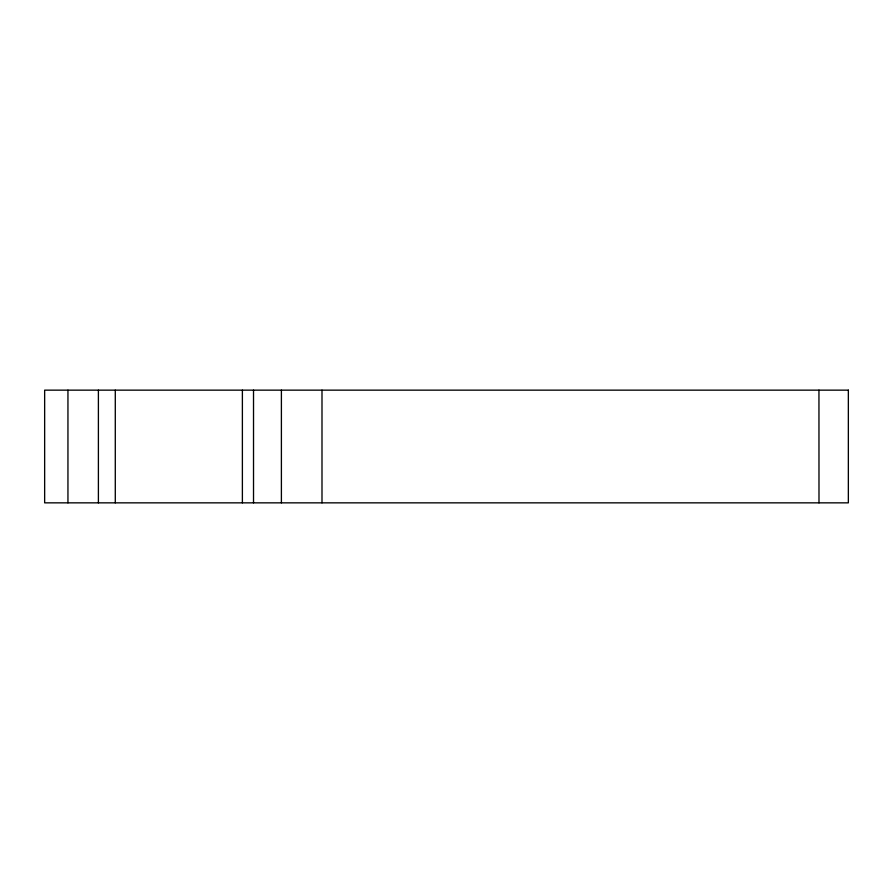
<?xml version="1.0" encoding="UTF-8"?>
<svg xmlns="http://www.w3.org/2000/svg" width="893" height="893" viewBox="0 0 893 893"><rect width="100%" height="100%" fill="white"/><g stroke="black" fill="none" stroke-linecap="round" stroke-linejoin="round"><path stroke-width="1.34" d="M818.948 390.152L818.993 502.848M321.993 390.152L321.993 502.848M281.395 390.152L281.395 502.848M253.523 390.152L253.523 502.848M242.383 390.152L242.383 502.848M115.286 390.152L115.286 502.848M98.397 390.152L98.397 502.848M67.946 390.152L67.946 502.848M848.35 390.152L44.65 390.152L44.65 502.848L848.35 502.848L848.35 390.152"/></g></svg>
